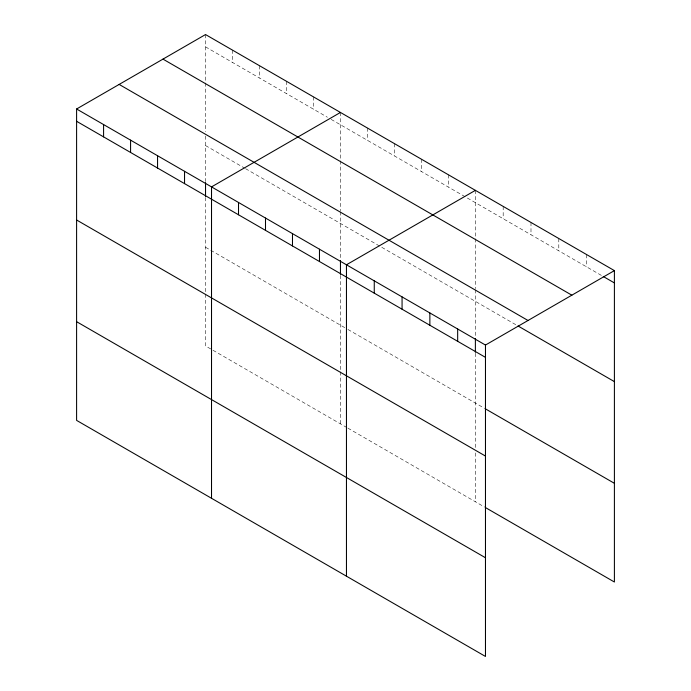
<?xml version="1.0" encoding="UTF-8"?>
<svg xmlns="http://www.w3.org/2000/svg" width="691" height="691" viewBox="0 0 691 691"><rect width="100%" height="100%" fill="white"/><g stroke="black" fill="none" stroke-linecap="round" stroke-linejoin="round"><path stroke-width="0.52" stroke-dasharray="3.46 2.59" d="M205.529 46.858L327.43 117.245M331.153 119.388L602.353 275.968M205.529 145.559L244.605 168.129M245.538 168.664L517.093 325.444M205.529 247.257L346.968 328.916M347.901 329.452L484.65 408.407M346.968 427.617L205.529 345.949L205.529 293.951M347.901 428.152L484.65 507.108M586.599 254.556L586.599 266.873M558.794 238.507L558.794 250.824M530.99 222.459L530.99 234.767M503.186 206.402L503.186 218.719M475.382 190.353L475.382 288.631M475.382 289.693L475.382 337.381M475.382 353.265L475.382 448.692M475.382 452.933L475.382 501.752M448.399 174.771L448.399 187.08M421.415 159.189L421.415 171.506M394.423 143.607L394.423 155.924M367.439 128.034L367.439 140.342M340.456 112.452L340.456 159.785M340.456 160.848L340.456 210.729M340.456 211.791L340.456 259.479M340.456 275.363L340.456 370.791M340.456 371.853L340.456 423.851M313.472 96.87L313.472 109.187M286.48 81.288L286.48 93.605M259.496 65.714L259.496 78.023M232.513 50.132L232.513 62.44M205.529 34.55L205.529 81.883M205.529 82.946L205.529 131.765M205.529 136.015L205.529 181.578M205.529 197.471L205.529 292.889"/><path stroke-width="1.04" d="M76.597 108.988L485.471 345.051L485.471 656.45L76.597 420.387L76.597 108.988L205.529 34.55L614.403 270.613L614.403 582.012L485.574 507.643M340.456 112.452L211.524 186.89L211.524 498.289M475.382 190.353L346.459 264.783L346.459 576.19M485.471 345.051L614.403 270.613M603.278 276.504L614.403 282.921M162.981 59.115L571.854 295.178M119.146 84.423L528.019 320.486M518.017 325.979L614.403 381.622M76.597 121.296L485.471 357.359M485.574 408.942L614.403 483.311M76.597 219.997L485.471 456.06M76.597 321.686L485.471 557.749M475.382 338.435L475.382 352.211M457.667 328.994L457.667 341.311M429.862 312.945L429.862 325.254M402.067 296.888L402.067 309.205M374.263 280.84L374.263 293.148M340.456 260.542L340.456 274.31M319.467 249.209L319.467 261.518M292.483 233.627L292.483 245.936M265.499 218.045L265.499 230.362M238.516 202.463L238.516 214.78M205.529 182.64L205.529 196.408M184.54 171.308L184.54 183.616M157.557 155.725L157.557 168.043M130.573 140.143L130.573 152.461M103.581 124.57L103.581 136.878"/></g></svg>
